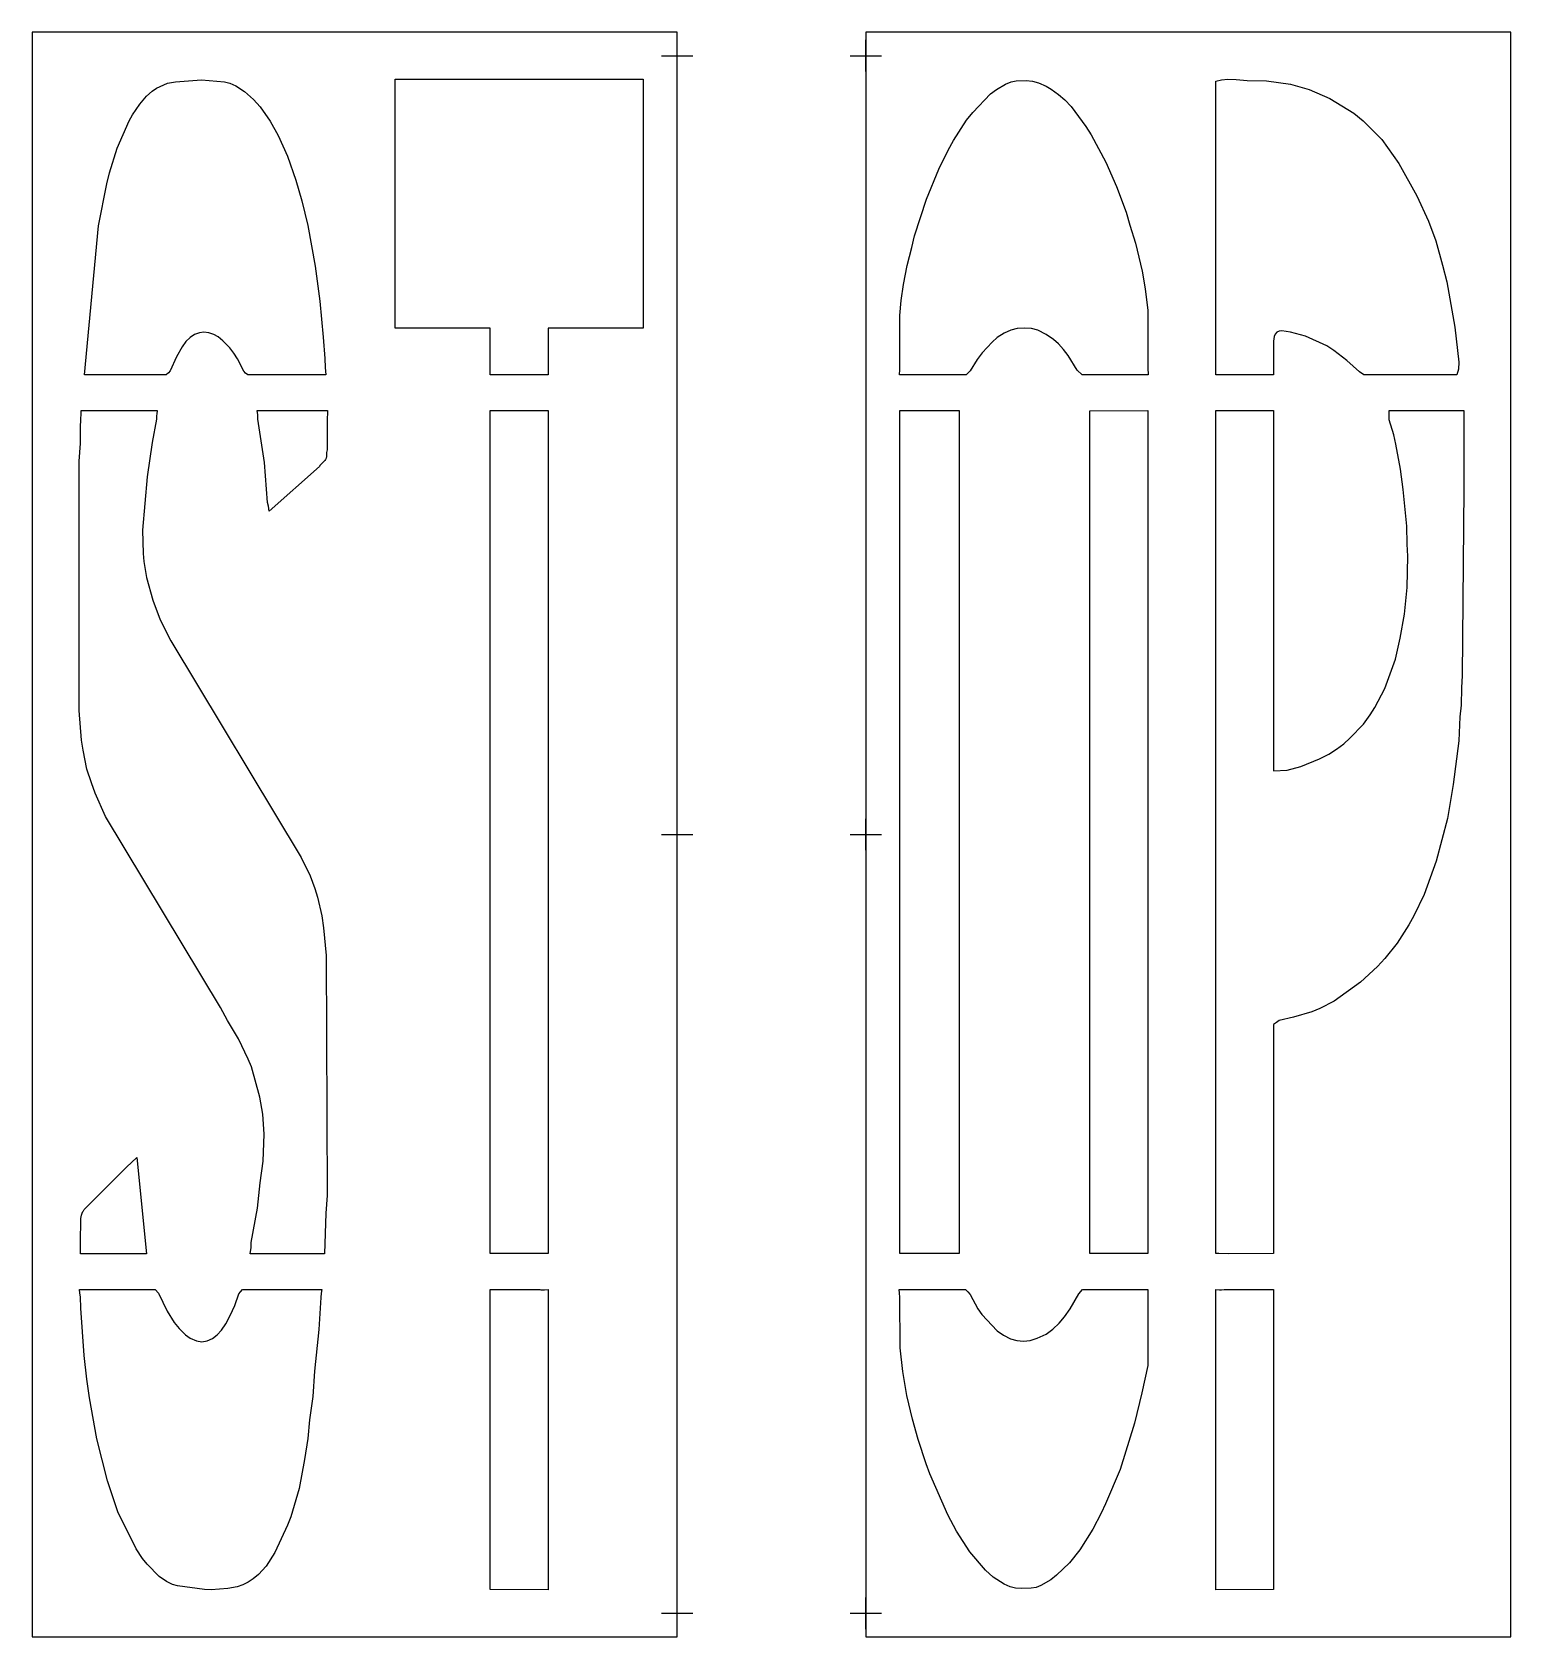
# Model space of a CAD drawing. Header units: inches. Extents: x 0 to 94, y 0 to 102.
import ezdxf

# ---------------------------------------------------------------- set-up
doc = ezdxf.new("R2010")
doc.units = ezdxf.units.IN
doc.header["$MEASUREMENT"] = 0
doc.layers.add('CUT', color=1, linetype='Continuous')
doc.layers.add('REG', color=5, linetype='Continuous')

msp = doc.modelspace()

# ---------------------------------------------------------------- linework, layer by layer
at = {"layer": 'CUT'}
for points in [[(6.17, 96.37), (6.39, 96.74), (6.85, 97.41), (7.28, 97.92), (7.64, 98.24), (7.91, 98.44), (8.6, 98.75), (9.11, 98.85), (10.76, 98.97), (12.23, 98.84), (12.56, 98.76), (12.95, 98.59), (13.51, 98.23), (14.08, 97.72), (14.49, 97.25), (15.13, 96.35), (15.64, 95.43), (16.23, 94.11), (16.77, 92.58), (17.15, 91.27), (17.53, 89.7), (18, 87.13), (18.3, 84.9), (18.51, 82.61), (18.61, 81.26), (18.62, 80.69), (18.66, 80.45), (18.68, 80.22), (13.72, 80.22), (13.57, 80.33), (13.46, 80.45), (13.05, 81.24), (12.83, 81.6), (12.56, 81.94), (12.12, 82.38), (11.83, 82.63), (11.55, 82.79), (11.24, 82.89), (10.91, 82.92), (10.64, 82.88), (10.33, 82.77), (10.05, 82.6), (9.78, 82.34), (9.53, 81.99), (9.17, 81.37), (8.77, 80.47), (8.67, 80.35), (8.53, 80.22), (3.34, 80.22), (4.22, 89.68), (4.75, 92.36), (4.93, 93.05), (5.4, 94.62)], [(32.8, 80.22), (29.12, 80.22), (29.12, 83.19), (23.08, 83.19), (23.08, 99), (38.84, 99), (38.84, 83.19), (32.8, 83.19)], [(77.23, 98.93), (78.47, 98.9), (79.99, 98.69), (81.18, 98.35), (82.5, 97.77), (84.02, 96.85), (84.61, 96.37), (85.79, 95.17), (86.88, 93.65), (88.02, 91.6), (88.77, 89.99), (89.22, 88.73), (89.66, 87.19), (89.92, 86.13), (90.44, 83.25), (90.68, 81.03), (90.67, 80.57), (90.57, 80.22), (84.65, 80.22), (84.38, 80.4), (83.57, 81.13), (82.74, 81.77), (82.29, 82.05), (80.94, 82.67), (79.99, 82.93), (79.44, 83.01), (79.27, 82.99), (79.13, 82.92), (79.02, 82.81), (78.96, 82.66), (78.92, 82.35), (78.91, 80.22), (75.24, 80.22), (75.24, 98.88), (75.6, 98.97), (76.01, 99), (76.54, 98.99)], [(55.39, 85.95), (55.62, 87.16), (55.93, 88.31), (56.1, 89.06), (56.86, 91.39), (57.64, 93.28), (58.23, 94.49), (58.57, 95.12), (59.4, 96.41), (59.79, 96.9), (60.92, 98.08), (61.3, 98.36), (61.88, 98.69), (62.24, 98.83), (62.56, 98.9), (63.18, 98.92), (63.6, 98.88), (63.97, 98.78), (64.45, 98.57), (64.78, 98.37), (65.24, 98.03), (65.64, 97.69), (66.04, 97.27), (66.99, 96.01), (67.32, 95.48), (68.25, 93.74), (68.94, 92.18), (69.54, 90.56), (69.77, 89.73), (70.14, 88.59), (70.56, 86.8), (70.76, 85.69), (70.92, 84.31), (70.92, 80.76), (70.92, 80.66), (70.94, 80.22), (66.74, 80.22), (66.44, 80.52), (65.85, 81.44), (65.56, 81.83), (65.24, 82.18), (64.92, 82.47), (64.45, 82.79), (63.94, 83.05), (63.53, 83.16), (63.1, 83.19), (62.62, 83.16), (62.21, 83.06), (61.78, 82.86), (61.34, 82.58), (61.02, 82.29), (60.4, 81.62), (60.08, 81.2), (59.63, 80.48), (59.52, 80.36), (59.38, 80.22), (55.14, 80.22), (55.16, 80.56), (55.16, 80.81), (55.16, 83.98), (55.25, 84.95)], [(7.91, 77.4), (7.63, 75.92), (7.31, 73.73), (7.02, 70.35), (7.06, 68.87), (7.1, 68.35), (7.27, 67.33), (7.67, 65.9), (8.15, 64.65), (8.82, 63.32), (17.11, 49.54), (17.67, 48.37), (17.98, 47.57), (18.14, 47.02), (18.41, 45.83), (18.53, 45.06), (18.69, 43.32), (18.76, 28.06), (18.68, 26.94), (18.59, 24.35), (13.86, 24.35), (13.92, 24.74), (13.93, 25.07), (14.32, 27.24), (14.49, 28.86), (14.68, 30.24), (14.75, 31.96), (14.66, 33.22), (14.48, 34.3), (13.94, 36.23), (13.74, 36.72), (13.12, 38.02), (12.43, 39.17), (11.98, 40.01), (4.66, 52.14), (4.01, 53.62), (3.77, 54.29), (3.49, 55.16), (3.24, 56.36), (3.15, 57), (3, 58.88), (3, 58.88), (3, 74.73), (3.07, 75.85), (3.08, 77.09), (3.09, 77.19), (3.11, 77.94), (7.96, 77.95), (7.93, 77.72), (7.91, 77.63)], [(18.75, 75.45), (18.72, 75.28), (18.72, 75.08), (18.71, 75.02), (18.69, 74.93), (18.65, 74.84), (18.61, 74.77), (18.57, 74.72), (18.3, 74.45), (18.26, 74.4), (15.07, 71.55), (15.02, 71.86), (14.97, 72.11), (14.78, 74.64), (14.34, 77.4), (14.34, 77.67), (14.3, 77.95), (18.78, 77.95), (18.76, 77.28), (18.76, 77.13)], [(32.8, 77.94), (32.8, 24.36), (29.12, 24.37), (29.12, 77.95), (29.35, 77.94), (29.57, 77.94), (29.65, 77.95)], [(58.92, 77.94), (58.92, 24.36), (55.16, 24.37), (55.16, 77.95), (55.39, 77.94), (55.61, 77.94), (55.69, 77.95)], [(67.7, 24.36), (67.47, 24.36), (67.24, 24.36), (67.24, 77.93), (70.92, 77.95), (70.92, 24.36), (67.77, 24.36)], [(80.65, 55.32), (81.84, 55.8), (82.43, 56.11), (82.92, 56.42), (83.38, 56.76), (83.76, 57.12), (84.63, 58.02), (85.06, 58.6), (85.36, 59.08), (85.99, 60.27), (86.66, 62.14), (86.97, 63.48), (87.23, 65), (87.4, 66.69), (87.45, 68.7), (87.4, 69.45), (87.38, 70.59), (87.16, 72.92), (86.98, 74.22), (86.68, 75.81), (86.55, 76.4), (86.26, 77.35), (86.27, 77.71), (86.26, 77.95), (91, 77.95), (91, 72.94), (90.9, 61.11), (90.85, 60.32), (90.83, 59.22), (90.76, 58.48), (90.68, 56.95), (90.34, 54.18), (89.97, 52.02), (89.26, 49.3), (88.48, 47.19), (87.84, 45.84), (87.51, 45.26), (86.76, 44.09), (85.98, 43.11), (85.53, 42.62), (84.44, 41.61), (82.76, 40.41), (81.86, 39.95), (81.34, 39.72), (80.19, 39.38), (79.27, 39.18), (79.1, 39.06), (78.92, 38.93), (78.92, 24.36), (76.02, 24.35), (75.43, 24.36), (75.24, 24.36), (75.24, 77.95), (78.92, 77.94), (78.92, 55.05), (79.78, 55.09)], [(3.11, 26.71), (3.13, 26.81), (3.18, 26.94), (3.23, 27.03), (3.26, 27.09), (3.31, 27.16), (3.51, 27.36), (3.55, 27.4), (6.01, 29.85), (6.65, 30.48), (7.28, 24.35), (3.07, 24.35), (3.08, 24.92), (3.08, 25.09), (3.09, 26.53), (3.1, 26.59)], [(9.34, 19.61), (9.75, 19.2), (10.05, 18.99), (10.44, 18.81), (10.8, 18.75), (11.12, 18.81), (11.46, 18.97), (11.76, 19.19), (12.05, 19.5), (12.32, 19.9), (12.58, 20.42), (12.88, 21.07), (13.15, 21.81), (13.25, 21.94), (13.38, 22.08), (18.41, 22.08), (18.38, 21.85), (18.35, 21.57), (18.23, 19.54), (17.96, 16.9), (17.84, 15.28), (17.64, 13.8), (17.53, 12.61), (17.32, 11.27), (16.97, 9.43), (16.44, 7.64), (16.24, 7.1), (15.44, 5.37), (14.87, 4.49), (14.39, 3.96), (14.05, 3.69), (13.73, 3.48), (13.39, 3.31), (13.04, 3.19), (12.45, 3.08), (11.38, 3), (10.95, 3.01), (9.25, 3.24), (8.93, 3.33), (8.54, 3.52), (8.07, 3.84), (7.31, 4.62), (7.01, 4.99), (6.62, 5.59), (5.46, 7.96), (4.8, 9.91), (4.12, 12.58), (3.65, 15.2), (3.47, 16.38), (3.3, 17.88), (3.09, 20.89), (3.07, 21.62), (3.04, 21.85), (3.02, 22.08), (7.83, 22.08), (8.03, 21.85), (8.58, 20.71), (9.04, 19.98)], [(32.57, 22.07), (32.8, 22.08), (32.8, 3), (29.12, 3.01), (29.12, 22.08), (32.27, 22.08), (32.34, 22.07)], [(60.36, 20.5), (61.35, 19.46), (61.74, 19.18), (62.2, 18.95), (62.6, 18.84), (63.02, 18.8), (63.44, 18.84), (63.89, 18.98), (64.45, 19.24), (64.88, 19.55), (65.29, 19.94), (65.63, 20.34), (65.99, 20.85), (66.53, 21.81), (66.77, 22.08), (70.92, 22.08), (70.92, 17.25), (70.54, 15.52), (70.08, 13.58), (69.16, 10.65), (68.24, 8.46), (67.95, 7.86), (67.42, 6.84), (66.6, 5.54), (65.95, 4.71), (65.12, 3.92), (64.75, 3.63), (64.13, 3.27), (63.82, 3.15), (63.5, 3.09), (62.92, 3.07), (62.5, 3.1), (62.18, 3.19), (61.78, 3.35), (61.1, 3.79), (60.61, 4.24), (59.6, 5.4), (58.75, 6.73), (58.2, 7.75), (57.06, 10.36), (56.83, 10.99), (56.32, 12.54), (55.97, 13.83), (55.61, 15.35), (55.34, 16.87), (55.17, 18.38), (55.15, 21.59), (55.13, 21.85), (55.12, 22.08), (59.33, 22.08), (59.48, 21.93), (59.62, 21.77), (60.12, 20.86)], [(78.92, 22.08), (78.92, 3.01), (75.24, 3), (75.24, 22.08), (75.47, 22.07), (75.61, 22.07), (75.77, 22.08)]]:
    msp.add_lwpolyline(points, close=True, dxfattribs=at)
at = {"layer": 'REG'}
for points in [[(0, 0), (41, 0), (41, 102), (0, 102)], [(53, 0), (94, 0), (94, 102), (53, 102)]]:
    msp.add_lwpolyline(points, close=True, dxfattribs=at)
for points in [[(41, 99.5), (41, 101.5)], [(53, 99.5), (53, 101.5)], [(40, 100.5), (42, 100.5)], [(52, 100.5), (54, 100.5)], [(40, 51), (42, 51)], [(41, 50), (41, 52)], [(52, 51), (54, 51)], [(53, 50), (53, 52)], [(41, 0.5), (41, 2.5)], [(53, 0.5), (53, 2.5)], [(40, 1.5), (42, 1.5)], [(52, 1.5), (54, 1.5)]]:
    msp.add_lwpolyline(points, dxfattribs=at)

doc.saveas('drawing.dxf')
